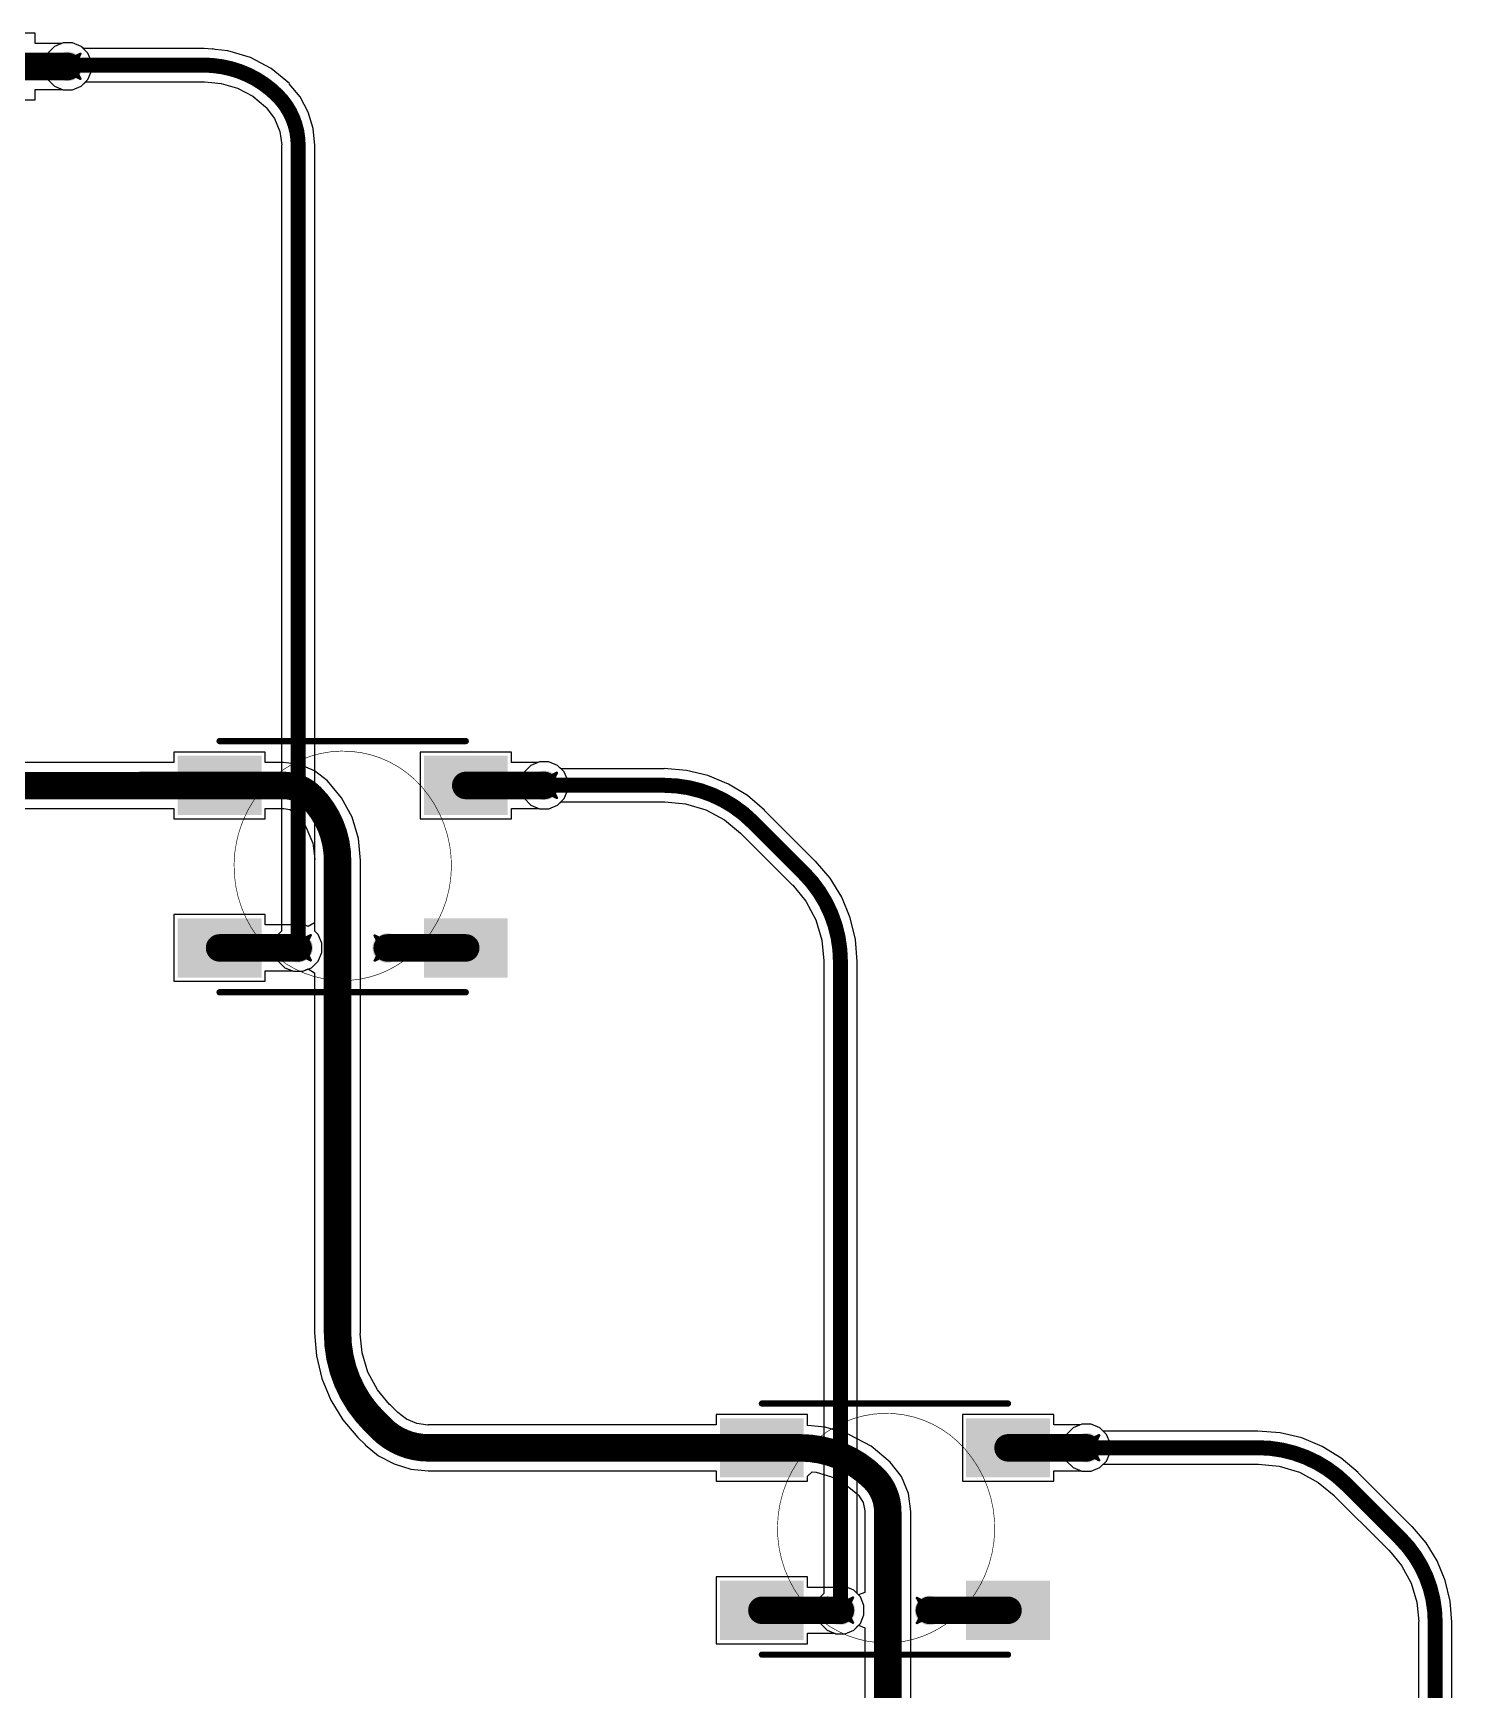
# Model space of a CAD drawing. Header units: inches. Extents: x -11 to 1110, y -7 to 455.
# Drawn here: x 599.07 to 627.89, y 127.33 to 160.98 of the extents above; entities that cross this region are included whole.
import ezdxf

# ---------------------------------------------------------------- set-up
doc = ezdxf.new("R2010")
doc.units = ezdxf.units.IN
for name, color, linetype in [('Bottom Layer', 5, 'Continuous'), ('Drill Drawing', 1, 'Continuous'), ('Mechanical 7', 56, 'Continuous'), ('Top Layer', 1, 'Continuous'), ('Top Overlay', 2, 'Continuous'), ('Top Paste', 8, 'Continuous'), ('Top Solder', 216, 'Continuous'), ('Via Holes', 16, 'Continuous')]:
    doc.layers.add(name, color=color, linetype=linetype)

msp = doc.modelspace()

# ---------------------------------------------------------------- hatches: boundary and pattern name
at = {"layer": 'Bottom Layer'}
h = msp.add_hatch(color=5, dxfattribs=at)
edge = h.paths.add_edge_path()
edge.add_arc((599.779, 160.308), 0.3, 0, 360)
h = msp.add_hatch(color=5, dxfattribs=at)
edge = h.paths.add_edge_path()
edge.add_arc((609.457, 145.703), 0.3, 0, 360)
h = msp.add_hatch(color=5, dxfattribs=at)
edge = h.paths.add_edge_path()
edge.add_arc((604.457, 142.403), 0.3, 0, 360)
h = msp.add_hatch(color=5, dxfattribs=at)
edge = h.paths.add_edge_path()
edge.add_arc((606.266, 142.397), 0.3, 0, 360)
h = msp.add_hatch(color=5, dxfattribs=at)
edge = h.paths.add_edge_path()
edge.add_arc((620.472, 132.247), 0.3, 0, 360)
h = msp.add_hatch(color=5, dxfattribs=at)
edge = h.paths.add_edge_path()
edge.add_arc((615.472, 128.947), 0.3, 0, 360)
h = msp.add_hatch(color=5, dxfattribs=at)
edge = h.paths.add_edge_path()
edge.add_arc((617.281, 128.94), 0.3, 0, 360)
at = {"layer": 'Top Layer'}
h = msp.add_hatch(color=1, dxfattribs=at)
edge = h.paths.add_edge_path()
edge.add_arc((599.779, 160.308), 0.3, 0, 360)
for points in [[(602.111, 146.2), (603.611, 146.2), (603.611, 145.2), (602.111, 145.2)], [(608.611, 145.2), (607.111, 145.2), (607.111, 146.2), (608.611, 146.2)], [(602.111, 142.9), (603.611, 142.9), (603.611, 141.9), (602.111, 141.9)], [(607.111, 142.9), (608.611, 142.9), (608.611, 141.9), (607.111, 141.9)], [(613.127, 132.744), (614.627, 132.744), (614.627, 131.744), (613.127, 131.744)], [(619.627, 131.744), (618.127, 131.744), (618.127, 132.744), (619.627, 132.744)], [(613.127, 129.444), (614.627, 129.444), (614.627, 128.444), (613.127, 128.444)], [(618.127, 129.444), (619.627, 129.444), (619.627, 128.444), (618.127, 128.444)]]:
    msp.add_hatch(color=1, dxfattribs=at).paths.add_polyline_path(points)
h = msp.add_hatch(color=1, dxfattribs=at)
edge = h.paths.add_edge_path()
edge.add_arc((609.457, 145.703), 0.3, 0, 360)
h = msp.add_hatch(color=1, dxfattribs=at)
edge = h.paths.add_edge_path()
edge.add_arc((604.457, 142.403), 0.3, 0, 360)
h = msp.add_hatch(color=1, dxfattribs=at)
edge = h.paths.add_edge_path()
edge.add_arc((606.266, 142.397), 0.3, 0, 360)
h = msp.add_hatch(color=1, dxfattribs=at)
edge = h.paths.add_edge_path()
edge.add_arc((620.472, 132.247), 0.3, 0, 360)
h = msp.add_hatch(color=1, dxfattribs=at)
edge = h.paths.add_edge_path()
edge.add_arc((615.472, 128.947), 0.3, 0, 360)
h = msp.add_hatch(color=1, dxfattribs=at)
edge = h.paths.add_edge_path()
edge.add_arc((617.281, 128.94), 0.3, 0, 360)
at = {"layer": 'Top Paste'}
for points in [[(602.111, 146.2), (603.611, 146.2), (603.611, 145.2), (602.111, 145.2)], [(608.611, 145.2), (607.111, 145.2), (607.111, 146.2), (608.611, 146.2)], [(602.111, 142.9), (603.611, 142.9), (603.611, 141.9), (602.111, 141.9)], [(607.111, 142.9), (608.611, 142.9), (608.611, 141.9), (607.111, 141.9)], [(613.127, 132.744), (614.627, 132.744), (614.627, 131.744), (613.127, 131.744)], [(619.627, 131.744), (618.127, 131.744), (618.127, 132.744), (619.627, 132.744)], [(613.127, 129.444), (614.627, 129.444), (614.627, 128.444), (613.127, 128.444)], [(618.127, 129.444), (619.627, 129.444), (619.627, 128.444), (618.127, 128.444)]]:
    msp.add_hatch(color=8, dxfattribs=at).paths.add_polyline_path(points)
at = {"layer": 'Top Solder'}
for points in [[(602.01, 146.302), (603.713, 146.302), (603.713, 145.098), (602.01, 145.098)], [(608.713, 145.098), (607.01, 145.098), (607.01, 146.302), (608.713, 146.302)], [(602.01, 143.002), (603.713, 143.002), (603.713, 141.798), (602.01, 141.798)], [(607.01, 143.002), (608.713, 143.002), (608.713, 141.798), (607.01, 141.798)], [(613.025, 132.845), (614.728, 132.845), (614.728, 131.642), (613.025, 131.642)], [(619.728, 131.642), (618.025, 131.642), (618.025, 132.845), (619.728, 132.845)], [(613.025, 129.545), (614.728, 129.545), (614.728, 128.342), (613.025, 128.342)], [(618.025, 129.545), (619.728, 129.545), (619.728, 128.342), (618.025, 128.342)]]:
    msp.add_hatch(color=216, dxfattribs=at).paths.add_polyline_path(points)
at = {"layer": 'Via Holes'}
h = msp.add_hatch(color=7, dxfattribs=at)
edge = h.paths.add_edge_path()
edge.add_arc((599.779, 160.308), 0.15, 0, 360)
h = msp.add_hatch(color=7, dxfattribs=at)
edge = h.paths.add_edge_path()
edge.add_arc((609.457, 145.703), 0.15, 0, 360)
h = msp.add_hatch(color=7, dxfattribs=at)
edge = h.paths.add_edge_path()
edge.add_arc((604.457, 142.403), 0.15, 0, 360)
h = msp.add_hatch(color=7, dxfattribs=at)
edge = h.paths.add_edge_path()
edge.add_arc((606.266, 142.397), 0.15, 0, 360)
h = msp.add_hatch(color=7, dxfattribs=at)
edge = h.paths.add_edge_path()
edge.add_arc((620.472, 132.247), 0.15, 0, 360)
h = msp.add_hatch(color=7, dxfattribs=at)
edge = h.paths.add_edge_path()
edge.add_arc((615.472, 128.947), 0.15, 0, 360)
h = msp.add_hatch(color=7, dxfattribs=at)
edge = h.paths.add_edge_path()
edge.add_arc((617.281, 128.94), 0.15, 0, 360)

# ---------------------------------------------------------------- linework, layer by layer
at = {"layer": 'Bottom Layer'}
for p, q in [((599.374, 160.579), (599.302, 160.403)), ((599.509, 160.713), (599.374, 160.579)), ((599.684, 160.786), (599.509, 160.713)), ((599.874, 160.786), (599.684, 160.786)), ((600.05, 160.713), (599.874, 160.786)), ((600.095, 160.668), (600.05, 160.713)), ((602.55, 160.668), (600.095, 160.668)), ((602.711, 160.657), (602.55, 160.673)), ((602.55, 160.673), (602.55, 160.668)), ((602.727, 160.661), (602.711, 160.657)), ((602.774, 160.651), (602.727, 160.661)), ((603.027, 160.626), (602.774, 160.651)), ((603.486, 160.487), (603.027, 160.626)), ((599.302, 160.403), (599.302, 160.213)), ((599.302, 160.213), (599.374, 160.038)), ((603.909, 160.261), (603.486, 160.487)), ((604.279, 159.957), (603.909, 160.261)), ((599.374, 160.038), (599.509, 159.903)), ((599.509, 159.903), (599.684, 159.831)), ((599.874, 159.831), (600.05, 159.903)), ((600.05, 159.903), (600.141, 159.995)), ((600.141, 159.995), (602.55, 159.995)), ((602.55, 159.995), (602.557, 159.996)), ((602.557, 159.996), (602.698, 159.982)), ((602.698, 159.982), (602.895, 159.963)), ((602.895, 159.963), (603.227, 159.862)), ((603.227, 159.862), (603.533, 159.699)), ((604.277, 159.955), (604.279, 159.957)), ((604.497, 159.686), (604.277, 159.955)), ((599.684, 159.831), (599.874, 159.831)), ((603.533, 159.699), (603.795, 159.484)), ((604.661, 159.38), (604.497, 159.686)), ((603.795, 159.484), (603.799, 159.477)), ((603.799, 159.477), (603.807, 159.472)), ((603.807, 159.472), (603.976, 159.252)), ((603.976, 159.252), (604.086, 158.987)), ((604.762, 159.048), (604.661, 159.38)), ((604.086, 158.987), (604.122, 158.712)), ((604.796, 158.703), (604.762, 159.048)), ((604.122, 158.712), (604.12, 158.703)), ((604.12, 158.703), (604.12, 142.742)), ((604.793, 142.742), (604.793, 158.703)), ((604.793, 158.703), (604.796, 158.703)), ((609.186, 146.108), (609.052, 145.974)), ((609.362, 146.181), (609.186, 146.108)), ((609.552, 146.181), (609.362, 146.181)), ((609.727, 146.108), (609.552, 146.181)), ((609.796, 146.04), (609.727, 146.108)), ((609.052, 145.974), (608.979, 145.798)), ((608.979, 145.798), (608.979, 145.608)), ((611.892, 146.04), (609.796, 146.04)), ((612.342, 146.007), (611.892, 146.042)), ((611.892, 146.042), (611.892, 146.04)), ((612.781, 145.902), (612.342, 146.007)), ((613.199, 145.729), (612.781, 145.902)), ((613.584, 145.493), (613.199, 145.729)), ((608.979, 145.608), (609.052, 145.433)), ((609.052, 145.433), (609.186, 145.298)), ((613.928, 145.199), (613.584, 145.493)), ((609.186, 145.298), (609.362, 145.226)), ((609.362, 145.226), (609.552, 145.226)), ((609.552, 145.226), (609.727, 145.298)), ((609.727, 145.298), (609.796, 145.367)), ((609.796, 145.367), (611.892, 145.367)), ((611.892, 145.367), (611.906, 145.37)), ((611.906, 145.37), (612.322, 145.329)), ((612.322, 145.329), (612.737, 145.203)), ((612.737, 145.203), (613.118, 144.999)), ((613.926, 145.198), (613.928, 145.199)), ((614.966, 144.157), (613.926, 145.198)), ((613.118, 144.999), (613.441, 144.734)), ((613.441, 144.734), (613.45, 144.721)), ((613.45, 144.721), (614.49, 143.681)), ((614.968, 144.159), (614.966, 144.157)), ((615.261, 143.815), (614.968, 144.159)), ((615.497, 143.43), (615.261, 143.815)), ((614.49, 143.681), (614.503, 143.673)), ((614.503, 143.673), (614.768, 143.349)), ((615.67, 143.013), (615.497, 143.43)), ((614.768, 143.349), (614.972, 142.968)), ((604.12, 142.742), (604.052, 142.674)), ((604.862, 142.674), (604.793, 142.742)), ((614.972, 142.968), (615.097, 142.554)), ((615.776, 142.573), (615.67, 143.013)), ((604.052, 142.674), (603.979, 142.498)), ((603.979, 142.498), (603.979, 142.308)), ((604.935, 142.498), (604.862, 142.674)), ((604.935, 142.308), (604.935, 142.498)), ((615.097, 142.554), (615.138, 142.138)), ((615.811, 142.123), (615.776, 142.573)), ((603.979, 142.308), (604.052, 142.133)), ((604.052, 142.133), (604.186, 141.998)), ((604.727, 141.998), (604.862, 142.133)), ((604.862, 142.133), (604.935, 142.308)), ((615.138, 142.138), (615.135, 142.123)), ((615.135, 142.123), (615.135, 129.286)), ((615.809, 129.286), (615.809, 142.123)), ((615.809, 142.123), (615.811, 142.123)), ((604.186, 141.998), (604.362, 141.926)), ((604.362, 141.926), (604.552, 141.926)), ((604.552, 141.926), (604.727, 141.998)), ((620.202, 132.652), (620.067, 132.518)), ((620.377, 132.725), (620.202, 132.652)), ((620.567, 132.725), (620.377, 132.725)), ((620.743, 132.652), (620.567, 132.725)), ((620.811, 132.584), (620.743, 132.652)), ((620.067, 132.518), (619.994, 132.342)), ((619.994, 132.342), (619.994, 132.152)), ((623.951, 132.584), (620.811, 132.584)), ((624.401, 132.551), (623.951, 132.586)), ((623.951, 132.586), (623.951, 132.584)), ((624.841, 132.445), (624.401, 132.551)), ((625.258, 132.272), (624.841, 132.445)), ((625.643, 132.036), (625.258, 132.272)), ((619.994, 132.152), (620.067, 131.976)), ((620.067, 131.976), (620.202, 131.842)), ((625.987, 131.743), (625.643, 132.036)), ((620.202, 131.842), (620.377, 131.769)), ((620.377, 131.769), (620.567, 131.769)), ((620.567, 131.769), (620.743, 131.842)), ((620.743, 131.842), (620.811, 131.91)), ((620.811, 131.91), (623.951, 131.91)), ((623.951, 131.91), (623.966, 131.913)), ((623.966, 131.913), (624.382, 131.872)), ((624.382, 131.872), (624.796, 131.747)), ((624.796, 131.747), (625.178, 131.543)), ((625.985, 131.741), (625.987, 131.743)), ((627.087, 130.639), (625.985, 131.741)), ((625.178, 131.543), (625.501, 131.278)), ((625.501, 131.278), (625.509, 131.265)), ((625.509, 131.265), (626.523, 130.251)), ((627.089, 130.64), (627.087, 130.639)), ((627.087, 130.639), (627.087, 130.639)), ((627.368, 130.313), (627.089, 130.64)), ((626.523, 130.251), (626.611, 130.163)), ((627.593, 129.946), (627.368, 130.313)), ((626.611, 130.163), (626.693, 130.07)), ((626.693, 130.07), (626.871, 129.852)), ((627.758, 129.549), (627.593, 129.946)), ((626.871, 129.852), (627.063, 129.494)), ((615.135, 129.286), (615.067, 129.218)), ((615.877, 129.218), (615.809, 129.286)), ((627.063, 129.494), (627.18, 129.106)), ((627.858, 129.131), (627.758, 129.549)), ((615.067, 129.218), (614.994, 129.042)), ((614.994, 129.042), (614.994, 128.852)), ((615.95, 129.042), (615.877, 129.218)), ((615.95, 128.852), (615.95, 129.042)), ((627.18, 129.106), (627.219, 128.714)), ((627.892, 128.702), (627.858, 129.131)), ((614.994, 128.852), (615.067, 128.676)), ((615.067, 128.676), (615.202, 128.542)), ((615.743, 128.542), (615.877, 128.676)), ((615.877, 128.676), (615.95, 128.852)), ((627.219, 128.714), (627.216, 128.702)), ((627.216, 128.702), (627.216, 116.904)), ((627.89, 116.904), (627.89, 128.702)), ((627.89, 128.702), (627.892, 128.702)), ((615.202, 128.542), (615.377, 128.469)), ((615.377, 128.469), (615.567, 128.469)), ((615.567, 128.469), (615.743, 128.542))]:
    msp.add_line(p, q, dxfattribs=at)
for points in [[(599.779, 160.308, 0.305, 0.305, 0), (599.802, 160.331, 0.305, 0.305, 0)], [(599.802, 160.331, 0.305, 0.305, 0), (602.55, 160.331, 0.305, 0.305, 0)], [(602.55, 160.331, 0.305, 0.305, -0.021099), (602.727, 160.324, 0.305, 0.305, 0)], [(602.727, 160.324, 0.305, 0.305, -0.17707), (604.037, 159.715, 0.305, 0.305, 0)], [(604.037, 159.715, 0.305, 0.305, -0.198912), (604.457, 158.703, 0.305, 0.305, 0)], [(604.457, 142.403, 0.305, 0.305, 0), (604.457, 158.703, 0.305, 0.305, 0)], [(609.457, 145.703, 0.305, 0.305, 0), (611.892, 145.703, 0.305, 0.305, 0)], [(611.892, 145.703, 0.305, 0.305, -0.198912), (613.688, 144.959, 0.305, 0.305, 0)], [(613.688, 144.959, 0.305, 0.305, 0), (614.728, 143.919, 0.305, 0.305, 0)], [(614.728, 143.919, 0.305, 0.305, -0.198912), (615.472, 142.123, 0.305, 0.305, 0)], [(615.472, 128.947, 0.305, 0.305, 0), (615.472, 142.123, 0.305, 0.305, 0)], [(620.472, 132.247, 0.305, 0.305, 0), (623.951, 132.247, 0.305, 0.305, 0)], [(623.951, 132.247, 0.305, 0.305, -0.198912), (625.747, 131.503, 0.305, 0.305, 0)], [(625.747, 131.503, 0.305, 0.305, 0), (626.849, 130.401, 0.305, 0.305, 0)], [(626.849, 130.401, 0.305, 0.305, -0.198912), (627.553, 128.702, 0.305, 0.305, 0)], [(627.553, 116.565, 0.305, 0.305, 0), (627.553, 128.702, 0.305, 0.305, 0)]]:
    msp.add_lwpolyline(points, format="xyseb", dxfattribs=at)
for points in [[(599.703, 160.308, 0.152, 0.152, 1), (599.856, 160.308, 0.152, 0.152, 1)], [(599.726, 160.331, 0.152, 0.152, 1), (599.879, 160.331, 0.152, 0.152, 1)], [(599.726, 160.331, 0.152, 0.152, 1), (599.879, 160.331, 0.152, 0.152, 1)], [(602.474, 160.331, 0.152, 0.152, 1), (602.626, 160.331, 0.152, 0.152, 1)], [(602.474, 160.331, 0.152, 0.152, 1), (602.626, 160.331, 0.152, 0.152, 1)], [(602.651, 160.324, 0.152, 0.152, 1), (602.803, 160.324, 0.152, 0.152, 1)], [(602.651, 160.324, 0.152, 0.152, 1), (602.803, 160.324, 0.152, 0.152, 1)], [(603.961, 159.715, 0.152, 0.152, 1), (604.114, 159.715, 0.152, 0.152, 1)], [(603.961, 159.715, 0.152, 0.152, 1), (604.114, 159.715, 0.152, 0.152, 1)], [(604.381, 158.703, 0.152, 0.152, 1), (604.533, 158.703, 0.152, 0.152, 1)], [(604.381, 158.703, 0.152, 0.152, 1), (604.533, 158.703, 0.152, 0.152, 1)], [(609.381, 145.703, 0.152, 0.152, 1), (609.533, 145.703, 0.152, 0.152, 1)], [(611.816, 145.703, 0.152, 0.152, 1), (611.968, 145.703, 0.152, 0.152, 1)], [(611.816, 145.703, 0.152, 0.152, 1), (611.968, 145.703, 0.152, 0.152, 1)], [(613.612, 144.959, 0.152, 0.152, 1), (613.764, 144.959, 0.152, 0.152, 1)], [(613.612, 144.959, 0.152, 0.152, 1), (613.764, 144.959, 0.152, 0.152, 1)], [(614.652, 143.919, 0.152, 0.152, 1), (614.804, 143.919, 0.152, 0.152, 1)], [(614.652, 143.919, 0.152, 0.152, 1), (614.804, 143.919, 0.152, 0.152, 1)], [(604.381, 142.403, 0.152, 0.152, 1), (604.533, 142.403, 0.152, 0.152, 1)], [(615.396, 142.123, 0.152, 0.152, 1), (615.548, 142.123, 0.152, 0.152, 1)], [(615.396, 142.123, 0.152, 0.152, 1), (615.548, 142.123, 0.152, 0.152, 1)], [(620.396, 132.247, 0.152, 0.152, 1), (620.548, 132.247, 0.152, 0.152, 1)], [(623.875, 132.247, 0.152, 0.152, 1), (624.027, 132.247, 0.152, 0.152, 1)], [(623.875, 132.247, 0.152, 0.152, 1), (624.027, 132.247, 0.152, 0.152, 1)], [(625.671, 131.503, 0.152, 0.152, 1), (625.823, 131.503, 0.152, 0.152, 1)], [(625.671, 131.503, 0.152, 0.152, 1), (625.823, 131.503, 0.152, 0.152, 1)], [(626.773, 130.401, 0.152, 0.152, 1), (626.926, 130.401, 0.152, 0.152, 1)], [(626.773, 130.401, 0.152, 0.152, 1), (626.926, 130.401, 0.152, 0.152, 1)], [(615.396, 128.947, 0.152, 0.152, 1), (615.548, 128.947, 0.152, 0.152, 1)], [(627.477, 128.702, 0.152, 0.152, 1), (627.629, 128.702, 0.152, 0.152, 1)], [(627.477, 128.702, 0.152, 0.152, 1), (627.629, 128.702, 0.152, 0.152, 1)]]:
    msp.add_lwpolyline(points, format="xyseb", close=True, dxfattribs=at)
at = {"layer": 'Drill Drawing'}
for points in [[(599.525, 160.562, 0.0508, 0.0508, 0), (599.779, 160.435, 0.0508, 0.0508, 0)], [(599.525, 160.562, 0.0508, 0.0508, 0), (599.652, 160.308, 0.0508, 0.0508, 0)], [(599.779, 160.435, 0.0508, 0.0508, 0), (600.033, 160.562, 0.0508, 0.0508, 0)], [(599.906, 160.308, 0.0508, 0.0508, 0), (600.033, 160.562, 0.0508, 0.0508, 0)], [(599.525, 160.054, 0.0508, 0.0508, 0), (599.652, 160.308, 0.0508, 0.0508, 0)], [(599.525, 160.054, 0.0508, 0.0508, 0), (599.779, 160.181, 0.0508, 0.0508, 0)], [(599.779, 160.181, 0.0508, 0.0508, 0), (600.033, 160.054, 0.0508, 0.0508, 0)], [(599.906, 160.308, 0.0508, 0.0508, 0), (600.033, 160.054, 0.0508, 0.0508, 0)], [(609.203, 145.957, 0.0508, 0.0508, 0), (609.457, 145.83, 0.0508, 0.0508, 0)], [(609.203, 145.957, 0.0508, 0.0508, 0), (609.33, 145.703, 0.0508, 0.0508, 0)], [(609.203, 145.449, 0.0508, 0.0508, 0), (609.33, 145.703, 0.0508, 0.0508, 0)], [(609.457, 145.83, 0.0508, 0.0508, 0), (609.711, 145.957, 0.0508, 0.0508, 0)], [(609.584, 145.703, 0.0508, 0.0508, 0), (609.711, 145.957, 0.0508, 0.0508, 0)], [(609.584, 145.703, 0.0508, 0.0508, 0), (609.711, 145.449, 0.0508, 0.0508, 0)], [(609.203, 145.449, 0.0508, 0.0508, 0), (609.457, 145.576, 0.0508, 0.0508, 0)], [(609.457, 145.576, 0.0508, 0.0508, 0), (609.711, 145.449, 0.0508, 0.0508, 0)], [(604.203, 142.657, 0.0508, 0.0508, 0), (604.457, 142.53, 0.0508, 0.0508, 0)], [(604.203, 142.657, 0.0508, 0.0508, 0), (604.33, 142.403, 0.0508, 0.0508, 0)], [(604.203, 142.149, 0.0508, 0.0508, 0), (604.33, 142.403, 0.0508, 0.0508, 0)], [(604.457, 142.53, 0.0508, 0.0508, 0), (604.711, 142.657, 0.0508, 0.0508, 0)], [(604.584, 142.403, 0.0508, 0.0508, 0), (604.711, 142.657, 0.0508, 0.0508, 0)], [(604.584, 142.403, 0.0508, 0.0508, 0), (604.711, 142.149, 0.0508, 0.0508, 0)], [(606.012, 142.651, 0.0508, 0.0508, 0), (606.266, 142.524, 0.0508, 0.0508, 0)], [(606.012, 142.651, 0.0508, 0.0508, 0), (606.139, 142.397, 0.0508, 0.0508, 0)], [(606.012, 142.143, 0.0508, 0.0508, 0), (606.139, 142.397, 0.0508, 0.0508, 0)], [(606.266, 142.524, 0.0508, 0.0508, 0), (606.52, 142.651, 0.0508, 0.0508, 0)], [(606.393, 142.397, 0.0508, 0.0508, 0), (606.52, 142.651, 0.0508, 0.0508, 0)], [(606.393, 142.397, 0.0508, 0.0508, 0), (606.52, 142.143, 0.0508, 0.0508, 0)], [(604.203, 142.149, 0.0508, 0.0508, 0), (604.457, 142.276, 0.0508, 0.0508, 0)], [(604.457, 142.276, 0.0508, 0.0508, 0), (604.711, 142.149, 0.0508, 0.0508, 0)], [(606.012, 142.143, 0.0508, 0.0508, 0), (606.266, 142.27, 0.0508, 0.0508, 0)], [(606.266, 142.27, 0.0508, 0.0508, 0), (606.52, 142.143, 0.0508, 0.0508, 0)], [(620.218, 132.501, 0.0508, 0.0508, 0), (620.472, 132.374, 0.0508, 0.0508, 0)], [(620.218, 132.501, 0.0508, 0.0508, 0), (620.345, 132.247, 0.0508, 0.0508, 0)], [(620.218, 131.993, 0.0508, 0.0508, 0), (620.345, 132.247, 0.0508, 0.0508, 0)], [(620.472, 132.374, 0.0508, 0.0508, 0), (620.726, 132.501, 0.0508, 0.0508, 0)], [(620.599, 132.247, 0.0508, 0.0508, 0), (620.726, 132.501, 0.0508, 0.0508, 0)], [(620.599, 132.247, 0.0508, 0.0508, 0), (620.726, 131.993, 0.0508, 0.0508, 0)], [(620.218, 131.993, 0.0508, 0.0508, 0), (620.472, 132.12, 0.0508, 0.0508, 0)], [(620.472, 132.12, 0.0508, 0.0508, 0), (620.726, 131.993, 0.0508, 0.0508, 0)], [(615.218, 129.201, 0.0508, 0.0508, 0), (615.472, 129.074, 0.0508, 0.0508, 0)], [(615.218, 129.201, 0.0508, 0.0508, 0), (615.345, 128.947, 0.0508, 0.0508, 0)], [(615.218, 128.693, 0.0508, 0.0508, 0), (615.345, 128.947, 0.0508, 0.0508, 0)], [(615.472, 129.074, 0.0508, 0.0508, 0), (615.726, 129.201, 0.0508, 0.0508, 0)], [(615.599, 128.947, 0.0508, 0.0508, 0), (615.726, 129.201, 0.0508, 0.0508, 0)], [(615.599, 128.947, 0.0508, 0.0508, 0), (615.726, 128.693, 0.0508, 0.0508, 0)], [(617.027, 129.194, 0.0508, 0.0508, 0), (617.281, 129.067, 0.0508, 0.0508, 0)], [(617.027, 129.194, 0.0508, 0.0508, 0), (617.154, 128.94, 0.0508, 0.0508, 0)], [(617.027, 128.686, 0.0508, 0.0508, 0), (617.154, 128.94, 0.0508, 0.0508, 0)], [(617.281, 129.067, 0.0508, 0.0508, 0), (617.535, 129.194, 0.0508, 0.0508, 0)], [(617.408, 128.94, 0.0508, 0.0508, 0), (617.535, 129.194, 0.0508, 0.0508, 0)], [(617.408, 128.94, 0.0508, 0.0508, 0), (617.535, 128.686, 0.0508, 0.0508, 0)], [(615.218, 128.693, 0.0508, 0.0508, 0), (615.472, 128.82, 0.0508, 0.0508, 0)], [(615.472, 128.82, 0.0508, 0.0508, 0), (615.726, 128.693, 0.0508, 0.0508, 0)], [(617.027, 128.686, 0.0508, 0.0508, 0), (617.281, 128.813, 0.0508, 0.0508, 0)], [(617.281, 128.813, 0.0508, 0.0508, 0), (617.535, 128.686, 0.0508, 0.0508, 0)]]:
    msp.add_lwpolyline(points, format="xyseb", dxfattribs=at)
for points in [[(599.513, 160.562, 0.0254, 0.0254, 1), (599.538, 160.562, 0.0254, 0.0254, 1)], [(599.513, 160.562, 0.0254, 0.0254, 1), (599.538, 160.562, 0.0254, 0.0254, 1)], [(600.021, 160.562, 0.0254, 0.0254, 1), (600.046, 160.562, 0.0254, 0.0254, 1)], [(600.021, 160.562, 0.0254, 0.0254, 1), (600.046, 160.562, 0.0254, 0.0254, 1)], [(599.64, 160.308, 0.0254, 0.0254, 1), (599.665, 160.308, 0.0254, 0.0254, 1)], [(599.64, 160.308, 0.0254, 0.0254, 1), (599.665, 160.308, 0.0254, 0.0254, 1)], [(599.767, 160.435, 0.0254, 0.0254, 1), (599.792, 160.435, 0.0254, 0.0254, 1)], [(599.767, 160.435, 0.0254, 0.0254, 1), (599.792, 160.435, 0.0254, 0.0254, 1)], [(599.767, 160.181, 0.0254, 0.0254, 1), (599.792, 160.181, 0.0254, 0.0254, 1)], [(599.767, 160.181, 0.0254, 0.0254, 1), (599.792, 160.181, 0.0254, 0.0254, 1)], [(599.894, 160.308, 0.0254, 0.0254, 1), (599.919, 160.308, 0.0254, 0.0254, 1)], [(599.894, 160.308, 0.0254, 0.0254, 1), (599.919, 160.308, 0.0254, 0.0254, 1)], [(599.513, 160.054, 0.0254, 0.0254, 1), (599.538, 160.054, 0.0254, 0.0254, 1)], [(599.513, 160.054, 0.0254, 0.0254, 1), (599.538, 160.054, 0.0254, 0.0254, 1)], [(600.021, 160.054, 0.0254, 0.0254, 1), (600.046, 160.054, 0.0254, 0.0254, 1)], [(600.021, 160.054, 0.0254, 0.0254, 1), (600.046, 160.054, 0.0254, 0.0254, 1)], [(609.19, 145.957, 0.0254, 0.0254, 1), (609.216, 145.957, 0.0254, 0.0254, 1)], [(609.19, 145.957, 0.0254, 0.0254, 1), (609.216, 145.957, 0.0254, 0.0254, 1)], [(609.317, 145.703, 0.0254, 0.0254, 1), (609.343, 145.703, 0.0254, 0.0254, 1)], [(609.317, 145.703, 0.0254, 0.0254, 1), (609.343, 145.703, 0.0254, 0.0254, 1)], [(609.444, 145.83, 0.0254, 0.0254, 1), (609.47, 145.83, 0.0254, 0.0254, 1)], [(609.444, 145.83, 0.0254, 0.0254, 1), (609.47, 145.83, 0.0254, 0.0254, 1)], [(609.571, 145.703, 0.0254, 0.0254, 1), (609.597, 145.703, 0.0254, 0.0254, 1)], [(609.571, 145.703, 0.0254, 0.0254, 1), (609.597, 145.703, 0.0254, 0.0254, 1)], [(609.698, 145.957, 0.0254, 0.0254, 1), (609.724, 145.957, 0.0254, 0.0254, 1)], [(609.698, 145.957, 0.0254, 0.0254, 1), (609.724, 145.957, 0.0254, 0.0254, 1)], [(609.19, 145.449, 0.0254, 0.0254, 1), (609.216, 145.449, 0.0254, 0.0254, 1)], [(609.19, 145.449, 0.0254, 0.0254, 1), (609.216, 145.449, 0.0254, 0.0254, 1)], [(609.444, 145.576, 0.0254, 0.0254, 1), (609.47, 145.576, 0.0254, 0.0254, 1)], [(609.444, 145.576, 0.0254, 0.0254, 1), (609.47, 145.576, 0.0254, 0.0254, 1)], [(609.698, 145.449, 0.0254, 0.0254, 1), (609.724, 145.449, 0.0254, 0.0254, 1)], [(609.698, 145.449, 0.0254, 0.0254, 1), (609.724, 145.449, 0.0254, 0.0254, 1)], [(604.19, 142.657, 0.0254, 0.0254, 1), (604.216, 142.657, 0.0254, 0.0254, 1)], [(604.19, 142.657, 0.0254, 0.0254, 1), (604.216, 142.657, 0.0254, 0.0254, 1)], [(604.317, 142.403, 0.0254, 0.0254, 1), (604.343, 142.403, 0.0254, 0.0254, 1)], [(604.317, 142.403, 0.0254, 0.0254, 1), (604.343, 142.403, 0.0254, 0.0254, 1)], [(604.444, 142.53, 0.0254, 0.0254, 1), (604.47, 142.53, 0.0254, 0.0254, 1)], [(604.444, 142.53, 0.0254, 0.0254, 1), (604.47, 142.53, 0.0254, 0.0254, 1)], [(604.571, 142.403, 0.0254, 0.0254, 1), (604.597, 142.403, 0.0254, 0.0254, 1)], [(604.571, 142.403, 0.0254, 0.0254, 1), (604.597, 142.403, 0.0254, 0.0254, 1)], [(604.698, 142.657, 0.0254, 0.0254, 1), (604.724, 142.657, 0.0254, 0.0254, 1)], [(604.698, 142.657, 0.0254, 0.0254, 1), (604.724, 142.657, 0.0254, 0.0254, 1)], [(605.999, 142.651, 0.0254, 0.0254, 1), (606.024, 142.651, 0.0254, 0.0254, 1)], [(605.999, 142.651, 0.0254, 0.0254, 1), (606.024, 142.651, 0.0254, 0.0254, 1)], [(606.126, 142.397, 0.0254, 0.0254, 1), (606.151, 142.397, 0.0254, 0.0254, 1)], [(606.126, 142.397, 0.0254, 0.0254, 1), (606.151, 142.397, 0.0254, 0.0254, 1)], [(606.253, 142.524, 0.0254, 0.0254, 1), (606.278, 142.524, 0.0254, 0.0254, 1)], [(606.253, 142.524, 0.0254, 0.0254, 1), (606.278, 142.524, 0.0254, 0.0254, 1)], [(606.38, 142.397, 0.0254, 0.0254, 1), (606.405, 142.397, 0.0254, 0.0254, 1)], [(606.38, 142.397, 0.0254, 0.0254, 1), (606.405, 142.397, 0.0254, 0.0254, 1)], [(606.507, 142.651, 0.0254, 0.0254, 1), (606.532, 142.651, 0.0254, 0.0254, 1)], [(606.507, 142.651, 0.0254, 0.0254, 1), (606.532, 142.651, 0.0254, 0.0254, 1)], [(604.19, 142.149, 0.0254, 0.0254, 1), (604.216, 142.149, 0.0254, 0.0254, 1)], [(604.19, 142.149, 0.0254, 0.0254, 1), (604.216, 142.149, 0.0254, 0.0254, 1)], [(604.444, 142.276, 0.0254, 0.0254, 1), (604.47, 142.276, 0.0254, 0.0254, 1)], [(604.444, 142.276, 0.0254, 0.0254, 1), (604.47, 142.276, 0.0254, 0.0254, 1)], [(604.698, 142.149, 0.0254, 0.0254, 1), (604.724, 142.149, 0.0254, 0.0254, 1)], [(604.698, 142.149, 0.0254, 0.0254, 1), (604.724, 142.149, 0.0254, 0.0254, 1)], [(605.999, 142.143, 0.0254, 0.0254, 1), (606.024, 142.143, 0.0254, 0.0254, 1)], [(605.999, 142.143, 0.0254, 0.0254, 1), (606.024, 142.143, 0.0254, 0.0254, 1)], [(606.253, 142.27, 0.0254, 0.0254, 1), (606.278, 142.27, 0.0254, 0.0254, 1)], [(606.253, 142.27, 0.0254, 0.0254, 1), (606.278, 142.27, 0.0254, 0.0254, 1)], [(606.507, 142.143, 0.0254, 0.0254, 1), (606.532, 142.143, 0.0254, 0.0254, 1)], [(606.507, 142.143, 0.0254, 0.0254, 1), (606.532, 142.143, 0.0254, 0.0254, 1)], [(620.205, 132.501, 0.0254, 0.0254, 1), (620.231, 132.501, 0.0254, 0.0254, 1)], [(620.205, 132.501, 0.0254, 0.0254, 1), (620.231, 132.501, 0.0254, 0.0254, 1)], [(620.332, 132.247, 0.0254, 0.0254, 1), (620.358, 132.247, 0.0254, 0.0254, 1)], [(620.332, 132.247, 0.0254, 0.0254, 1), (620.358, 132.247, 0.0254, 0.0254, 1)], [(620.459, 132.374, 0.0254, 0.0254, 1), (620.485, 132.374, 0.0254, 0.0254, 1)], [(620.459, 132.374, 0.0254, 0.0254, 1), (620.485, 132.374, 0.0254, 0.0254, 1)], [(620.586, 132.247, 0.0254, 0.0254, 1), (620.612, 132.247, 0.0254, 0.0254, 1)], [(620.586, 132.247, 0.0254, 0.0254, 1), (620.612, 132.247, 0.0254, 0.0254, 1)], [(620.713, 132.501, 0.0254, 0.0254, 1), (620.739, 132.501, 0.0254, 0.0254, 1)], [(620.713, 132.501, 0.0254, 0.0254, 1), (620.739, 132.501, 0.0254, 0.0254, 1)], [(620.205, 131.993, 0.0254, 0.0254, 1), (620.231, 131.993, 0.0254, 0.0254, 1)], [(620.205, 131.993, 0.0254, 0.0254, 1), (620.231, 131.993, 0.0254, 0.0254, 1)], [(620.459, 132.12, 0.0254, 0.0254, 1), (620.485, 132.12, 0.0254, 0.0254, 1)], [(620.459, 132.12, 0.0254, 0.0254, 1), (620.485, 132.12, 0.0254, 0.0254, 1)], [(620.713, 131.993, 0.0254, 0.0254, 1), (620.739, 131.993, 0.0254, 0.0254, 1)], [(620.713, 131.993, 0.0254, 0.0254, 1), (620.739, 131.993, 0.0254, 0.0254, 1)], [(615.205, 129.201, 0.0254, 0.0254, 1), (615.231, 129.201, 0.0254, 0.0254, 1)], [(615.205, 129.201, 0.0254, 0.0254, 1), (615.231, 129.201, 0.0254, 0.0254, 1)], [(615.332, 128.947, 0.0254, 0.0254, 1), (615.358, 128.947, 0.0254, 0.0254, 1)], [(615.332, 128.947, 0.0254, 0.0254, 1), (615.358, 128.947, 0.0254, 0.0254, 1)], [(615.459, 129.074, 0.0254, 0.0254, 1), (615.485, 129.074, 0.0254, 0.0254, 1)], [(615.459, 129.074, 0.0254, 0.0254, 1), (615.485, 129.074, 0.0254, 0.0254, 1)], [(615.586, 128.947, 0.0254, 0.0254, 1), (615.612, 128.947, 0.0254, 0.0254, 1)], [(615.586, 128.947, 0.0254, 0.0254, 1), (615.612, 128.947, 0.0254, 0.0254, 1)], [(615.713, 129.201, 0.0254, 0.0254, 1), (615.739, 129.201, 0.0254, 0.0254, 1)], [(615.713, 129.201, 0.0254, 0.0254, 1), (615.739, 129.201, 0.0254, 0.0254, 1)], [(617.014, 129.194, 0.0254, 0.0254, 1), (617.04, 129.194, 0.0254, 0.0254, 1)], [(617.014, 129.194, 0.0254, 0.0254, 1), (617.04, 129.194, 0.0254, 0.0254, 1)], [(617.141, 128.94, 0.0254, 0.0254, 1), (617.167, 128.94, 0.0254, 0.0254, 1)], [(617.141, 128.94, 0.0254, 0.0254, 1), (617.167, 128.94, 0.0254, 0.0254, 1)], [(617.268, 129.067, 0.0254, 0.0254, 1), (617.294, 129.067, 0.0254, 0.0254, 1)], [(617.268, 129.067, 0.0254, 0.0254, 1), (617.294, 129.067, 0.0254, 0.0254, 1)], [(617.395, 128.94, 0.0254, 0.0254, 1), (617.421, 128.94, 0.0254, 0.0254, 1)], [(617.395, 128.94, 0.0254, 0.0254, 1), (617.421, 128.94, 0.0254, 0.0254, 1)], [(617.522, 129.194, 0.0254, 0.0254, 1), (617.548, 129.194, 0.0254, 0.0254, 1)], [(617.522, 129.194, 0.0254, 0.0254, 1), (617.548, 129.194, 0.0254, 0.0254, 1)], [(615.205, 128.693, 0.0254, 0.0254, 1), (615.231, 128.693, 0.0254, 0.0254, 1)], [(615.205, 128.693, 0.0254, 0.0254, 1), (615.231, 128.693, 0.0254, 0.0254, 1)], [(615.459, 128.82, 0.0254, 0.0254, 1), (615.485, 128.82, 0.0254, 0.0254, 1)], [(615.459, 128.82, 0.0254, 0.0254, 1), (615.485, 128.82, 0.0254, 0.0254, 1)], [(615.713, 128.693, 0.0254, 0.0254, 1), (615.739, 128.693, 0.0254, 0.0254, 1)], [(615.713, 128.693, 0.0254, 0.0254, 1), (615.739, 128.693, 0.0254, 0.0254, 1)], [(617.014, 128.686, 0.0254, 0.0254, 1), (617.04, 128.686, 0.0254, 0.0254, 1)], [(617.014, 128.686, 0.0254, 0.0254, 1), (617.04, 128.686, 0.0254, 0.0254, 1)], [(617.268, 128.813, 0.0254, 0.0254, 1), (617.294, 128.813, 0.0254, 0.0254, 1)], [(617.268, 128.813, 0.0254, 0.0254, 1), (617.294, 128.813, 0.0254, 0.0254, 1)], [(617.522, 128.686, 0.0254, 0.0254, 1), (617.548, 128.686, 0.0254, 0.0254, 1)], [(617.522, 128.686, 0.0254, 0.0254, 1), (617.548, 128.686, 0.0254, 0.0254, 1)]]:
    msp.add_lwpolyline(points, format="xyseb", close=True, dxfattribs=at)
at = {"layer": 'Mechanical 7'}
for points in [[(603.998, 145.9, 0.0127, 0.0127, -0.437301), (607.098, 145.508, 0.0127, 0.0127, 0)], [(603.627, 142.627, 0.0127, 0.0127, -0.39265), (603.998, 145.9, 0.0127, 0.0127, 0)], [(607.098, 145.508, 0.0127, 0.0127, -0.392421), (606.727, 142.235, 0.0127, 0.0127, 0)], [(605.365, 141.736, 0.0127, 0.0127, -0.23881), (603.627, 142.627, 0.0127, 0.0127, 0)], [(606.727, 142.235, 0.0127, 0.0127, -0.17677), (605.365, 141.736, 0.0127, 0.0127, 0)], [(614.881, 132.303, 0.0127, 0.0127, -0.437968), (618, 132.22, 0.0127, 0.0127, 0)], [(614.798, 129.007, 0.0127, 0.0127, -0.391939), (614.881, 132.303, 0.0127, 0.0127, 0)], [(618, 132.22, 0.0127, 0.0127, -0.391621), (617.919, 128.923, 0.0127, 0.0127, 0)], [(616.398, 128.28, 0.0127, 0.0127, -0.21414), (614.798, 129.007, 0.0127, 0.0127, 0)], [(617.919, 128.923, 0.0127, 0.0127, -0.201274), (616.398, 128.28, 0.0127, 0.0127, 0)]]:
    msp.add_lwpolyline(points, format="xyseb", dxfattribs=at)
for points in [[(603.995, 145.9, 0.00635, 0.00635, 1), (604.001, 145.9, 0.00635, 0.00635, 1)], [(603.995, 145.9, 0.00635, 0.00635, 1), (604.001, 145.9, 0.00635, 0.00635, 1)], [(607.095, 145.508, 0.00635, 0.00635, 1), (607.101, 145.508, 0.00635, 0.00635, 1)], [(607.095, 145.508, 0.00635, 0.00635, 1), (607.101, 145.508, 0.00635, 0.00635, 1)], [(603.624, 142.627, 0.00635, 0.00635, 1), (603.63, 142.627, 0.00635, 0.00635, 1)], [(603.624, 142.627, 0.00635, 0.00635, 1), (603.63, 142.627, 0.00635, 0.00635, 1)], [(606.724, 142.235, 0.00635, 0.00635, 1), (606.731, 142.235, 0.00635, 0.00635, 1)], [(606.724, 142.235, 0.00635, 0.00635, 1), (606.731, 142.235, 0.00635, 0.00635, 1)], [(605.362, 141.736, 0.00635, 0.00635, 1), (605.369, 141.736, 0.00635, 0.00635, 1)], [(605.362, 141.736, 0.00635, 0.00635, 1), (605.369, 141.736, 0.00635, 0.00635, 1)], [(614.877, 132.303, 0.00635, 0.00635, 1), (614.884, 132.303, 0.00635, 0.00635, 1)], [(614.877, 132.303, 0.00635, 0.00635, 1), (614.884, 132.303, 0.00635, 0.00635, 1)], [(617.997, 132.22, 0.00635, 0.00635, 1), (618.004, 132.22, 0.00635, 0.00635, 1)], [(617.997, 132.22, 0.00635, 0.00635, 1), (618.004, 132.22, 0.00635, 0.00635, 1)], [(614.795, 129.007, 0.00635, 0.00635, 1), (614.801, 129.007, 0.00635, 0.00635, 1)], [(614.795, 129.007, 0.00635, 0.00635, 1), (614.801, 129.007, 0.00635, 0.00635, 1)], [(617.915, 128.923, 0.00635, 0.00635, 1), (617.922, 128.923, 0.00635, 0.00635, 1)], [(617.915, 128.923, 0.00635, 0.00635, 1), (617.922, 128.923, 0.00635, 0.00635, 1)], [(616.395, 128.28, 0.00635, 0.00635, 1), (616.401, 128.28, 0.00635, 0.00635, 1)], [(616.395, 128.28, 0.00635, 0.00635, 1), (616.401, 128.28, 0.00635, 0.00635, 1)]]:
    msp.add_lwpolyline(points, format="xyseb", close=True, dxfattribs=at)
at = {"layer": 'Top Layer'}
for p, q in [((599.112, 160.983), (597.256, 160.983)), ((599.112, 160.771), (599.112, 160.983)), ((599.648, 160.771), (599.112, 160.771)), ((599.684, 160.786), (599.648, 160.771)), ((599.874, 160.786), (599.684, 160.786)), ((600.05, 160.713), (599.874, 160.786)), ((600.184, 160.579), (600.05, 160.713)), ((600.257, 160.403), (600.184, 160.579)), ((600.184, 160.038), (600.257, 160.213)), ((600.257, 160.213), (600.257, 160.403)), ((599.874, 159.831), (600.05, 159.903)), ((600.05, 159.903), (600.184, 160.038)), ((597.256, 159.627), (599.112, 159.627)), ((599.112, 159.627), (599.112, 159.839)), ((599.112, 159.839), (599.664, 159.839)), ((599.664, 159.839), (599.684, 159.831)), ((599.684, 159.831), (599.874, 159.831)), ((601.249, 146.163), (597.97, 146.163)), ((601.266, 146.166), (601.249, 146.163)), ((601.933, 146.166), (601.266, 146.166)), ((603.789, 146.378), (601.933, 146.378)), ((601.933, 146.378), (601.933, 146.166)), ((603.789, 146.166), (603.789, 146.378)), ((604.158, 146.166), (603.789, 146.166)), ((604.486, 146.125), (604.158, 146.168)), ((604.158, 146.168), (604.158, 146.166)), ((604.792, 145.998), (604.486, 146.125)), ((608.789, 146.378), (606.933, 146.378)), ((606.933, 146.378), (606.933, 145.022)), ((608.789, 146.166), (608.789, 146.378)), ((609.325, 146.166), (608.789, 146.166)), ((609.362, 146.181), (609.325, 146.166)), ((609.552, 146.181), (609.362, 146.181)), ((609.727, 146.108), (609.552, 146.181)), ((609.862, 145.974), (609.727, 146.108)), ((605.054, 145.797), (604.792, 145.998)), ((605.339, 145.45), (605.054, 145.797)), ((605.054, 145.797), (605.054, 145.797)), ((609.935, 145.798), (609.862, 145.974)), ((609.935, 145.608), (609.935, 145.798)), ((605.551, 145.054), (605.339, 145.45)), ((609.727, 145.298), (609.862, 145.433)), ((609.862, 145.433), (609.935, 145.608)), ((597.97, 145.23), (601.266, 145.23)), ((601.266, 145.23), (601.283, 145.234)), ((601.283, 145.234), (601.933, 145.234)), ((601.933, 145.234), (601.933, 145.022)), ((603.789, 145.022), (603.789, 145.234)), ((603.789, 145.234), (604.158, 145.234)), ((604.158, 145.234), (604.165, 145.235)), ((604.165, 145.235), (604.286, 145.211)), ((604.286, 145.211), (604.39, 145.142)), ((604.39, 145.142), (604.394, 145.136)), ((604.394, 145.136), (604.414, 145.123)), ((604.414, 145.123), (604.616, 144.86)), ((605.681, 144.625), (605.551, 145.054)), ((608.789, 145.022), (608.789, 145.234)), ((608.789, 145.234), (609.342, 145.234)), ((609.342, 145.234), (609.362, 145.226)), ((609.362, 145.226), (609.552, 145.226)), ((609.552, 145.226), (609.727, 145.298)), ((601.933, 145.022), (603.789, 145.022)), ((604.616, 144.86), (604.752, 144.531)), ((606.933, 145.022), (608.789, 145.022)), ((604.752, 144.531), (604.795, 144.202)), ((605.725, 144.178), (605.681, 144.625)), ((604.795, 144.202), (604.79, 144.178)), ((604.79, 144.178), (604.79, 142.911)), ((605.723, 134.58), (605.723, 144.178)), ((605.723, 144.178), (605.725, 144.178)), ((603.789, 143.078), (601.933, 143.078)), ((601.933, 143.078), (601.933, 141.722)), ((603.789, 142.866), (603.789, 143.078)), ((604.325, 142.866), (603.789, 142.866)), ((604.362, 142.881), (604.325, 142.866)), ((604.552, 142.881), (604.362, 142.881)), ((604.663, 142.835), (604.552, 142.881)), ((604.79, 142.911), (604.663, 142.835)), ((601.933, 141.722), (603.789, 141.722)), ((603.789, 141.722), (603.789, 141.934)), ((603.789, 141.934), (604.342, 141.934)), ((604.342, 141.934), (604.362, 141.926)), ((604.362, 141.926), (604.552, 141.926)), ((604.552, 141.926), (604.663, 141.972)), ((604.663, 141.972), (604.79, 141.895)), ((604.79, 141.895), (604.79, 134.58)), ((604.79, 134.58), (604.79, 134.58)), ((604.79, 134.58), (604.827, 134.11)), ((605.719, 134.559), (605.723, 134.58)), ((605.756, 134.174), (605.719, 134.559)), ((604.827, 134.11), (604.937, 133.651)), ((605.875, 133.784), (605.756, 134.174)), ((604.937, 133.651), (605.118, 133.215)), ((606.067, 133.424), (605.875, 133.784)), ((606.312, 133.125), (606.067, 133.424)), ((605.118, 133.215), (605.364, 132.813)), ((606.33, 133.113), (606.312, 133.125)), ((606.475, 132.968), (606.33, 133.113)), ((606.482, 132.959), (606.475, 132.968)), ((606.656, 132.825), (606.482, 132.959)), ((605.364, 132.813), (605.671, 132.454)), ((606.87, 132.736), (606.656, 132.825)), ((607.088, 132.707), (606.87, 132.736)), ((607.1, 132.71), (607.088, 132.707)), ((612.949, 132.71), (607.1, 132.71)), ((614.804, 132.921), (612.949, 132.921)), ((612.949, 132.921), (612.949, 132.71)), ((614.804, 132.699), (614.804, 132.921)), ((615.16, 132.664), (614.804, 132.699)), ((615.645, 132.516), (615.16, 132.664)), ((619.804, 132.921), (617.949, 132.921)), ((617.949, 132.921), (617.949, 131.566)), ((619.804, 132.71), (619.804, 132.921)), ((620.341, 132.71), (619.804, 132.71)), ((620.377, 132.725), (620.341, 132.71)), ((620.567, 132.725), (620.377, 132.725)), ((620.743, 132.652), (620.567, 132.725)), ((620.877, 132.518), (620.743, 132.652)), ((605.671, 132.454), (605.671, 132.454)), ((605.671, 132.454), (605.671, 132.454)), ((605.671, 132.454), (605.816, 132.309)), ((605.816, 132.309), (605.818, 132.308)), ((605.818, 132.308), (606.091, 132.084)), ((616.093, 132.277), (615.645, 132.516)), ((616.485, 131.955), (616.093, 132.277)), ((620.95, 132.342), (620.877, 132.518)), ((620.95, 132.152), (620.95, 132.342)), ((606.091, 132.084), (606.405, 131.916)), ((616.711, 131.66), (616.485, 131.955)), ((616.485, 131.955), (616.485, 131.955)), ((620.743, 131.842), (620.877, 131.976)), ((620.877, 131.976), (620.95, 132.152)), ((606.405, 131.916), (606.746, 131.813)), ((606.746, 131.813), (607.098, 131.778)), ((607.098, 131.778), (607.1, 131.777)), ((607.1, 131.777), (612.949, 131.777)), ((612.949, 131.777), (612.949, 131.566)), ((614.804, 131.672), (614.898, 131.758)), ((614.804, 131.566), (614.804, 131.672)), ((614.898, 131.758), (614.978, 131.75)), ((614.978, 131.75), (615.289, 131.656)), ((615.289, 131.656), (615.575, 131.502)), ((616.853, 131.317), (616.711, 131.66)), ((619.804, 131.566), (619.804, 131.777)), ((619.804, 131.777), (620.357, 131.777)), ((620.357, 131.777), (620.377, 131.769)), ((620.377, 131.769), (620.567, 131.769)), ((620.567, 131.769), (620.743, 131.842)), ((612.949, 131.566), (614.804, 131.566)), ((615.575, 131.502), (615.816, 131.305)), ((615.816, 131.305), (615.824, 131.293)), ((615.824, 131.293), (615.836, 131.285)), ((615.836, 131.285), (615.935, 131.137)), ((616.902, 130.948), (616.853, 131.317)), ((617.949, 131.566), (619.804, 131.566)), ((615.935, 131.137), (615.969, 130.963)), ((615.969, 130.963), (615.966, 130.948)), ((615.966, 130.948), (615.966, 129.308)), ((616.899, 122.337), (616.899, 130.948)), ((616.899, 130.948), (616.902, 130.948)), ((614.804, 129.621), (612.949, 129.621)), ((612.949, 129.621), (612.949, 128.266)), ((614.804, 129.41), (614.804, 129.621)), ((615.341, 129.41), (614.804, 129.41)), ((615.377, 129.425), (615.341, 129.41)), ((615.567, 129.425), (615.377, 129.425)), ((615.743, 129.352), (615.567, 129.425)), ((615.839, 129.255), (615.743, 129.352)), ((615.966, 129.308), (615.839, 129.255)), ((615.743, 128.542), (615.839, 128.639)), ((615.839, 128.639), (615.966, 128.586)), ((615.966, 128.586), (615.966, 122.337)), ((612.949, 128.266), (614.804, 128.266)), ((614.804, 128.266), (614.804, 128.477)), ((614.804, 128.477), (615.357, 128.477)), ((615.357, 128.477), (615.377, 128.469)), ((615.377, 128.469), (615.567, 128.469)), ((615.567, 128.469), (615.743, 128.542))]:
    msp.add_line(p, q, dxfattribs=at)
for points in [[(598.184, 160.305, 0.559, 0.559, 0), (599.779, 160.305, 0.559, 0.559, 0)], [(597.97, 145.697, 0.559, 0.559, 0), (601.266, 145.697, 0.559, 0.559, 0)], [(601.266, 145.7, 0.559, 0.559, 0), (602.861, 145.7, 0.559, 0.559, 0)], [(602.861, 145.7, 0.559, 0.559, 0), (604.158, 145.7, 0.559, 0.559, 0)], [(604.158, 145.7, 0.559, 0.559, -0.198912), (604.723, 145.466, 0.559, 0.559, 0)], [(604.723, 145.466, 0.559, 0.559, -0.198912), (605.257, 144.178, 0.559, 0.559, 0)], [(607.861, 145.7, 0.559, 0.559, 0), (609.457, 145.7, 0.559, 0.559, 0)], [(605.257, 134.58, 0.559, 0.559, 0), (605.257, 144.178, 0.559, 0.559, 0)], [(602.861, 142.4, 0.559, 0.559, 0), (604.457, 142.4, 0.559, 0.559, 0)], [(606.266, 142.4, 0.559, 0.559, 0), (607.861, 142.4, 0.559, 0.559, 0)], [(606.001, 132.784, 0.559, 0.559, -0.198912), (605.257, 134.58, 0.559, 0.559, 0)], [(606.001, 132.784, 0.559, 0.559, 0), (606.146, 132.639, 0.559, 0.559, 0)], [(607.1, 132.244, 0.559, 0.559, -0.198912), (606.146, 132.639, 0.559, 0.559, 0)], [(607.1, 132.244, 0.559, 0.559, 0), (613.877, 132.244, 0.559, 0.559, 0)], [(613.877, 132.244, 0.559, 0.559, 0), (614.654, 132.244, 0.559, 0.559, 0)], [(614.654, 132.244, 0.559, 0.559, -0.198912), (616.153, 131.623, 0.559, 0.559, 0)], [(618.877, 132.244, 0.559, 0.559, 0), (620.472, 132.244, 0.559, 0.559, 0)], [(616.153, 131.623, 0.559, 0.559, -0.198912), (616.433, 130.948, 0.559, 0.559, 0)], [(616.433, 122.337, 0.559, 0.559, 0), (616.433, 130.948, 0.559, 0.559, 0)], [(613.877, 128.944, 0.559, 0.559, 0), (615.472, 128.944, 0.559, 0.559, 0)], [(617.281, 128.944, 0.559, 0.559, 0), (618.877, 128.944, 0.559, 0.559, 0)]]:
    msp.add_lwpolyline(points, format="xyseb", dxfattribs=at)
for points in [[(599.64, 160.305, 0.279, 0.279, 1), (599.919, 160.305, 0.279, 0.279, 1)], [(601.126, 145.7, 0.279, 0.279, 1), (601.405, 145.7, 0.279, 0.279, 1)], [(601.126, 145.697, 0.279, 0.279, 1), (601.405, 145.697, 0.279, 0.279, 1)], [(602.721, 145.7, 0.279, 0.279, 1), (603.001, 145.7, 0.279, 0.279, 1)], [(602.721, 145.7, 0.279, 0.279, 1), (603.001, 145.7, 0.279, 0.279, 1)], [(604.018, 145.7, 0.279, 0.279, 1), (604.297, 145.7, 0.279, 0.279, 1)], [(604.018, 145.7, 0.279, 0.279, 1), (604.297, 145.7, 0.279, 0.279, 1)], [(604.583, 145.466, 0.279, 0.279, 1), (604.863, 145.466, 0.279, 0.279, 1)], [(604.583, 145.466, 0.279, 0.279, 1), (604.863, 145.466, 0.279, 0.279, 1)], [(607.721, 145.7, 0.279, 0.279, 1), (608.001, 145.7, 0.279, 0.279, 1)], [(609.317, 145.7, 0.279, 0.279, 1), (609.597, 145.7, 0.279, 0.279, 1)], [(605.117, 144.178, 0.279, 0.279, 1), (605.396, 144.178, 0.279, 0.279, 1)], [(605.117, 144.178, 0.279, 0.279, 1), (605.396, 144.178, 0.279, 0.279, 1)], [(602.721, 142.4, 0.279, 0.279, 1), (603.001, 142.4, 0.279, 0.279, 1)], [(604.317, 142.4, 0.279, 0.279, 1), (604.597, 142.4, 0.279, 0.279, 1)], [(606.126, 142.4, 0.279, 0.279, 1), (606.405, 142.4, 0.279, 0.279, 1)], [(607.721, 142.4, 0.279, 0.279, 1), (608.001, 142.4, 0.279, 0.279, 1)], [(605.117, 134.58, 0.279, 0.279, 1), (605.396, 134.58, 0.279, 0.279, 1)], [(605.117, 134.58, 0.279, 0.279, 1), (605.396, 134.58, 0.279, 0.279, 1)], [(605.861, 132.784, 0.279, 0.279, 1), (606.14, 132.784, 0.279, 0.279, 1)], [(605.861, 132.784, 0.279, 0.279, 1), (606.14, 132.784, 0.279, 0.279, 1)], [(606.006, 132.639, 0.279, 0.279, 1), (606.285, 132.639, 0.279, 0.279, 1)], [(606.006, 132.639, 0.279, 0.279, 1), (606.285, 132.639, 0.279, 0.279, 1)], [(606.96, 132.244, 0.279, 0.279, 1), (607.239, 132.244, 0.279, 0.279, 1)], [(606.96, 132.244, 0.279, 0.279, 1), (607.239, 132.244, 0.279, 0.279, 1)], [(613.737, 132.244, 0.279, 0.279, 1), (614.016, 132.244, 0.279, 0.279, 1)], [(613.737, 132.244, 0.279, 0.279, 1), (614.016, 132.244, 0.279, 0.279, 1)], [(614.515, 132.244, 0.279, 0.279, 1), (614.794, 132.244, 0.279, 0.279, 1)], [(614.515, 132.244, 0.279, 0.279, 1), (614.794, 132.244, 0.279, 0.279, 1)], [(618.737, 132.244, 0.279, 0.279, 1), (619.016, 132.244, 0.279, 0.279, 1)], [(620.332, 132.244, 0.279, 0.279, 1), (620.612, 132.244, 0.279, 0.279, 1)], [(616.014, 131.623, 0.279, 0.279, 1), (616.293, 131.623, 0.279, 0.279, 1)], [(616.014, 131.623, 0.279, 0.279, 1), (616.293, 131.623, 0.279, 0.279, 1)], [(616.293, 130.948, 0.279, 0.279, 1), (616.572, 130.948, 0.279, 0.279, 1)], [(616.293, 130.948, 0.279, 0.279, 1), (616.572, 130.948, 0.279, 0.279, 1)], [(613.737, 128.944, 0.279, 0.279, 1), (614.016, 128.944, 0.279, 0.279, 1)], [(615.332, 128.944, 0.279, 0.279, 1), (615.612, 128.944, 0.279, 0.279, 1)], [(617.141, 128.944, 0.279, 0.279, 1), (617.421, 128.944, 0.279, 0.279, 1)], [(618.737, 128.944, 0.279, 0.279, 1), (619.016, 128.944, 0.279, 0.279, 1)]]:
    msp.add_lwpolyline(points, format="xyseb", close=True, dxfattribs=at)
at = {"layer": 'Top Overlay'}
for points in [[(602.861, 146.601, 0.127, 0.127, 0), (607.861, 146.601, 0.127, 0.127, 0)], [(601.805, 145.853, 0.254, 0.254, 0), (601.932, 145.726, 0.254, 0.254, 0)], [(601.805, 145.599, 0.254, 0.254, 0), (601.805, 145.853, 0.254, 0.254, 0)], [(601.805, 145.599, 0.254, 0.254, 0), (601.932, 145.726, 0.254, 0.254, 0)], [(602.861, 141.499, 0.127, 0.127, 0), (607.861, 141.499, 0.127, 0.127, 0)], [(613.877, 133.144, 0.127, 0.127, 0), (618.877, 133.144, 0.127, 0.127, 0)], [(612.821, 132.397, 0.254, 0.254, 0), (612.948, 132.27, 0.254, 0.254, 0)], [(612.821, 132.143, 0.254, 0.254, 0), (612.821, 132.397, 0.254, 0.254, 0)], [(612.821, 132.143, 0.254, 0.254, 0), (612.948, 132.27, 0.254, 0.254, 0)], [(613.877, 128.043, 0.127, 0.127, 0), (618.877, 128.043, 0.127, 0.127, 0)]]:
    msp.add_lwpolyline(points, format="xyseb", dxfattribs=at)
for points in [[(602.829, 146.601, 0.0635, 0.0635, 1), (602.893, 146.601, 0.0635, 0.0635, 1)], [(607.829, 146.601, 0.0635, 0.0635, 1), (607.893, 146.601, 0.0635, 0.0635, 1)], [(601.742, 145.853, 0.127, 0.127, 1), (601.869, 145.853, 0.127, 0.127, 1)], [(601.742, 145.853, 0.127, 0.127, 1), (601.869, 145.853, 0.127, 0.127, 1)], [(601.869, 145.726, 0.127, 0.127, 1), (601.996, 145.726, 0.127, 0.127, 1)], [(601.869, 145.726, 0.127, 0.127, 1), (601.996, 145.726, 0.127, 0.127, 1)], [(601.742, 145.599, 0.127, 0.127, 1), (601.869, 145.599, 0.127, 0.127, 1)], [(601.742, 145.599, 0.127, 0.127, 1), (601.869, 145.599, 0.127, 0.127, 1)], [(602.829, 141.499, 0.0635, 0.0635, 1), (602.893, 141.499, 0.0635, 0.0635, 1)], [(607.829, 141.499, 0.0635, 0.0635, 1), (607.893, 141.499, 0.0635, 0.0635, 1)], [(613.845, 133.144, 0.0635, 0.0635, 1), (613.908, 133.144, 0.0635, 0.0635, 1)], [(618.845, 133.144, 0.0635, 0.0635, 1), (618.908, 133.144, 0.0635, 0.0635, 1)], [(612.757, 132.397, 0.127, 0.127, 1), (612.884, 132.397, 0.127, 0.127, 1)], [(612.757, 132.397, 0.127, 0.127, 1), (612.884, 132.397, 0.127, 0.127, 1)], [(612.757, 132.143, 0.127, 0.127, 1), (612.884, 132.143, 0.127, 0.127, 1)], [(612.757, 132.143, 0.127, 0.127, 1), (612.884, 132.143, 0.127, 0.127, 1)], [(612.884, 132.27, 0.127, 0.127, 1), (613.011, 132.27, 0.127, 0.127, 1)], [(612.884, 132.27, 0.127, 0.127, 1), (613.011, 132.27, 0.127, 0.127, 1)], [(613.845, 128.043, 0.0635, 0.0635, 1), (613.908, 128.043, 0.0635, 0.0635, 1)], [(618.845, 128.043, 0.0635, 0.0635, 1), (618.908, 128.043, 0.0635, 0.0635, 1)]]:
    msp.add_lwpolyline(points, format="xyseb", close=True, dxfattribs=at)

doc.saveas('drawing.dxf')
